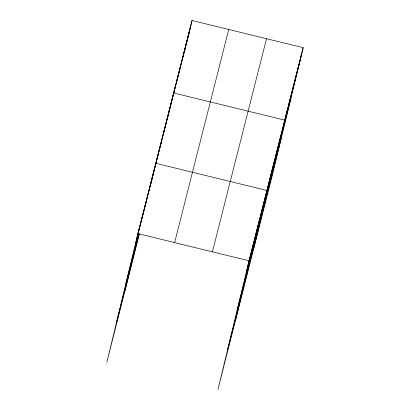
<?xml version="1.0" encoding="UTF-8"?>
<svg xmlns="http://www.w3.org/2000/svg" width="410" height="410" viewBox="0 0 410 410"><rect width="100%" height="100%" fill="white"/><g stroke="black" fill="none" stroke-linecap="round" stroke-linejoin="round"><path stroke-width="0.61" d="M303.18 47.673L249.075 260.811L217.946 389.5L272.05 176.361L303.18 47.673L192.054 20.5L137.95 233.638L106.82 362.327L139.405 233.966M136.663 239.255L139.441 227.781M138.149 233.392L142.413 216.055M141.127 221.672L143.905 210.197M145.391 204.334L142.613 215.809L146.929 198.809M144.105 209.946L146.877 198.471M145.591 204.088L149.855 186.75M148.712 191.757L151.341 180.887M152.833 175.029L150.055 186.504L154.37 169.504M151.541 180.641L154.319 169.166M124.671 291.992L138.852 233.387M150.106 186.868L150.69 184.449M150.839 183.844L157.291 157.445M156.154 162.452L158.783 151.582M157.491 157.194L160.269 145.719M161.755 139.856L158.983 151.331L160.469 145.473M160.617 144.868L164.733 128.135M166.219 122.272L160.617 144.884M164.933 127.889L167.71 116.414M166.419 122.026L169.197 110.551M172.174 98.83L168.054 115.564L173.558 93.916M167.377 118.946L168.254 115.323M168.982 112.299L173.661 92.968L284.786 120.14L253.652 248.829M172.297 98.866L175.075 87.391M177.904 76.245L173.712 93.295L176.546 82.143M179.319 70.669L176.689 81.539L182.204 59.845M177.96 76.573L180.733 65.098M179.375 70.997L183.567 53.946M182.353 59.245L184.982 48.37M186.396 42.799L183.618 54.274L186.294 43.742M185.033 48.698L189.225 31.647M187.862 37.551L190.64 26.076M184.602 51.317L185.479 47.688M186.207 44.664L186.796 42.25M186.939 41.646L192.054 20.5M247.789 266.423L250.566 254.948M249.275 260.565L252.053 249.09M250.766 254.702L253.539 243.227M252.252 248.839L256.516 231.506M255.23 237.118L258.003 225.643M256.716 231.255L259.494 219.78M258.203 225.397L262.467 208.06M261.18 213.671L263.958 202.197M262.666 207.814L265.444 196.339M235.801 319.164L266.93 190.476L155.805 163.303M265.644 196.088L269.908 178.755M268.622 184.367L271.394 172.892M270.108 178.504L272.881 167.029M271.594 172.646L274.372 161.171M273.08 166.783L277.344 149.445M276.058 155.062L278.836 143.587M277.544 149.199L280.322 137.724M279.036 143.336L281.808 131.861M283.423 126.039L286.2 114.564M284.842 120.463L287.615 108.988M286.257 114.892L290.444 97.841M289.086 103.74L291.864 92.265M290.5 98.169L293.278 86.694M291.915 92.593L296.107 75.542M294.744 81.446L297.522 69.972M296.158 75.87L298.936 64.396M297.573 70.294L301.765 53.244M135.177 245.113L142.465 216.393M147.077 198.225L148.569 192.362M148.717 191.777L149.906 187.088M154.519 168.92L156.005 163.057M156.154 162.468L158.834 151.92M163.595 133.163L167.91 116.163M182.363 59.23L183.46 54.894M186.447 43.122L189.282 31.975M125.819 283.797L138.616 233.387M116.179 323.649L138.939 233.972M174.624 242.607L228.729 29.469M212.406 251.848L266.51 38.704M246.302 272.286L300.407 59.148M236.944 310.97L291.049 97.826M227.304 350.822L281.409 137.678M137.95 233.638L249.075 260.811"/></g></svg>
